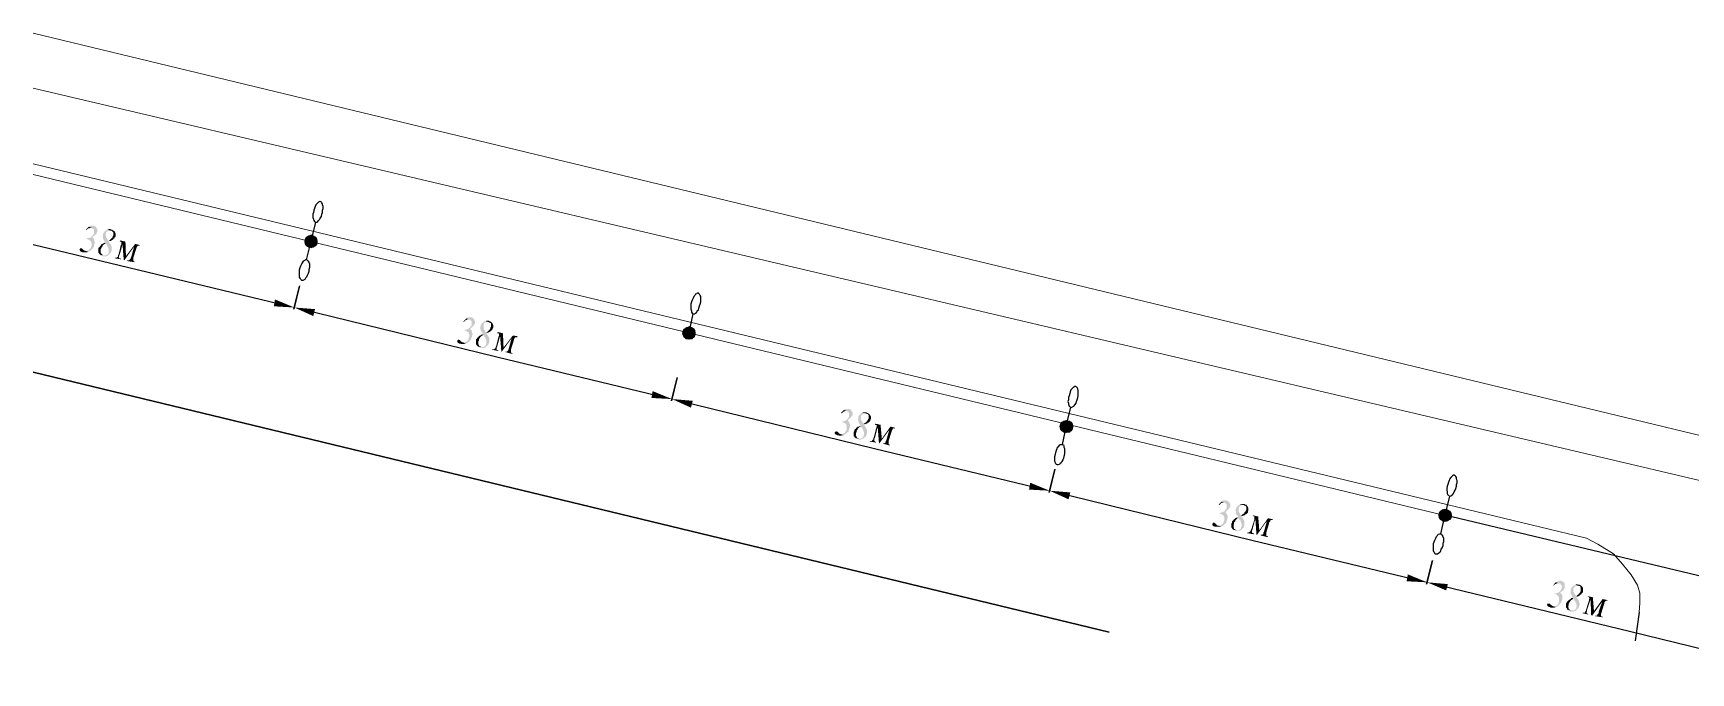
# Model space of a CAD drawing. Extents: x 243 to 885, y -99 to 1005.
# Drawn here: x 242.9 to 404.9, y 673.3 to 735.9 of the extents above; entities that cross this region are included whole.
import ezdxf

# ---------------------------------------------------------------- set-up
doc = ezdxf.new("R2010")
doc.units = 0
doc.header["$MEASUREMENT"] = 0
doc.layers.add('PDF _Геометрия', color=7, linetype='Continuous')
doc.layers.add('PDF _Сплошная заливка', color=7, linetype='Continuous')

msp = doc.modelspace()

# ---------------------------------------------------------------- hatches: boundary and pattern name
at = {"layer": 'PDF _Сплошная заливка', "linetype": 'ByBlock', "transparency": 33554559}
for points in [[(248.75, 717.04), (248.47, 717.04), (248.41, 716.99), (248.36, 716.99), (248.36, 716.93), (248.3, 716.93), (248.58, 716.82), (248.58, 716.76), (248.64, 716.76), (248.69, 716.71), (248.75, 716.71), (248.81, 716.65), (248.81, 716.59), (248.81, 716.54), (248.81, 716.43), (248.81, 716.37), (248.81, 716.31), (248.81, 716.26), (248.75, 716.15), (248.69, 716.09), (248.64, 716.03), (248.58, 715.98), (248.53, 715.92), (248.47, 715.87), (248.41, 715.87), (248.3, 715.81), (248.25, 715.81), (248.19, 715.81), (248.14, 715.81), (248.08, 715.75), (248.14, 715.75), (248.19, 715.7), (248.25, 715.7), (248.3, 715.64), (248.36, 715.64), (248.41, 715.59), (248.47, 715.53), (248.53, 715.47), (248.53, 715.42), (248.58, 715.36), (248.58, 715.25), (248.58, 715.19), (248.58, 715.14), (248.58, 715.03), (248.53, 714.97), (248.53, 714.86), (248.47, 714.8), (248.41, 714.75), (248.36, 714.69), (248.3, 714.63), (248.25, 714.58), (248.19, 714.58), (248.14, 714.58), (248.08, 714.52), (247.97, 714.58), (248.25, 714.47), (248.3, 714.52), (248.41, 714.52), (248.47, 714.58), (248.53, 714.63), (248.58, 714.69), (248.64, 714.75), (248.69, 714.8), (248.75, 714.86), (248.75, 714.91), (248.81, 714.97), (248.81, 715.08), (248.86, 715.14), (248.86, 715.19), (248.86, 715.25), (248.92, 715.36), (248.92, 715.42), (248.86, 715.47), (248.86, 715.59), (248.86, 715.64), (248.81, 715.7), (248.81, 715.75), (248.75, 715.81), (248.69, 715.87), (248.64, 715.87), (248.69, 715.92), (248.75, 715.98), (248.81, 716.03), (248.86, 716.09), (248.92, 716.09), (248.97, 716.15), (249.03, 716.2), (249.09, 716.26), (249.09, 716.37), (249.14, 716.43), (249.14, 716.54), (249.14, 716.59), (249.14, 716.65), (249.09, 716.76), (249.09, 716.82), (249.03, 716.87), (248.97, 716.93), (248.92, 716.99), (248.81, 716.99)], [(248.3, 716.93), (248.25, 716.87), (248.19, 716.82), (248.14, 716.76), (248.08, 716.71), (248.02, 716.59), (248.08, 716.59), (248.14, 716.65), (248.19, 716.71), (248.25, 716.76), (248.3, 716.76), (248.36, 716.76), (248.41, 716.82), (248.53, 716.82), (248.58, 716.82)], [(250.09, 716.65), (250.04, 716.59), (249.98, 716.59), (249.98, 716.54), (249.93, 716.54), (249.87, 716.48), (249.81, 716.37), (249.76, 716.31), (249.7, 716.26), (249.7, 716.2), (249.7, 716.15), (249.7, 716.09), (249.65, 716.03), (249.65, 715.92), (249.7, 715.87), (249.7, 715.81), (249.7, 715.75), (249.76, 715.7), (249.76, 715.64), (249.81, 715.53), (249.87, 715.47), (249.93, 715.42), (249.81, 715.36), (249.98, 715.31), (249.98, 715.25), (250.04, 715.19), (250.09, 715.08), (250.15, 715.03), (250.15, 714.97), (250.21, 714.91), (250.21, 714.86), (250.26, 714.8), (250.26, 714.75), (250.26, 714.69), (250.26, 714.58), (250.26, 714.52), (250.26, 714.47), (250.26, 714.41), (250.21, 714.35), (250.21, 714.3), (250.15, 714.24), (250.09, 714.19), (250.04, 714.19), (249.98, 714.13), (249.87, 714.13), (249.81, 714.13), (249.76, 714.13), (249.42, 714.19), (249.42, 714.13), (249.48, 714.13), (249.53, 714.07), (249.65, 714.07), (249.7, 714.02), (249.76, 714.02), (249.81, 714.02), (249.87, 714.02), (249.98, 714.02), (250.04, 714.02), (250.09, 714.07), (250.15, 714.07), (250.21, 714.13), (250.26, 714.19), (250.32, 714.24), (250.37, 714.3), (250.43, 714.35), (250.49, 714.41), (250.49, 714.47), (250.54, 714.52), (250.54, 714.58), (250.54, 714.69), (250.54, 714.75), (250.54, 714.8), (250.54, 714.91), (250.54, 714.97), (250.54, 715.03), (250.49, 715.08), (250.49, 715.14), (250.43, 715.19), (250.43, 715.25), (250.37, 715.31), (250.32, 715.36), (250.26, 715.47), (250.37, 715.53), (250.21, 715.53), (250.04, 715.87), (249.98, 715.92), (249.98, 715.98), (249.98, 716.09), (249.93, 716.09), (249.98, 716.2), (249.98, 716.26), (249.98, 716.31), (250.04, 716.43), (250.09, 716.48), (250.15, 716.48), (250.21, 716.54), (250.26, 716.54), (250.32, 716.54), (250.37, 716.59), (250.43, 716.54)], [(250.49, 716.65), (250.37, 716.71), (250.26, 716.71), (250.21, 716.65), (250.09, 716.65), (250.43, 716.54), (250.49, 716.54), (250.54, 716.54), (250.6, 716.48), (250.65, 716.43), (250.71, 716.37), (250.71, 716.31), (250.71, 716.2), (250.71, 716.15), (250.71, 716.09), (250.65, 716.03), (250.65, 715.92), (250.6, 715.87), (250.54, 715.81), (250.49, 715.75), (250.43, 715.7), (250.37, 715.64), (250.32, 715.59), (250.21, 715.53), (250.37, 715.53), (250.43, 715.53), (250.54, 715.59), (250.6, 715.64), (250.65, 715.64), (250.71, 715.7), (250.71, 715.75), (250.77, 715.75), (250.82, 715.81), (250.82, 715.87), (250.88, 715.92), (250.93, 715.98), (250.93, 716.09), (250.93, 716.15), (250.93, 716.2), (250.93, 716.26), (250.88, 716.37), (250.88, 716.43), (250.82, 716.48), (250.77, 716.54), (250.71, 716.54), (250.65, 716.59), (250.6, 716.65), (250.54, 716.65)], [(270.31, 714.97), (270.53, 715.19), (270.64, 715.53), (270.53, 715.81), (270.31, 715.98), (270.03, 716.09), (269.75, 715.98), (269.52, 715.81), (269.47, 715.53), (269.47, 715.5), (269.47, 715.47), (269.52, 715.19), (269.75, 714.97), (270.03, 714.91)], [(247.58, 714.8), (247.46, 714.8), (247.41, 714.69), (247.41, 714.63), (247.46, 714.58), (247.46, 714.52), (247.52, 714.52), (247.58, 714.47), (247.63, 714.47), (247.74, 714.41), (247.8, 714.41), (247.86, 714.41), (247.91, 714.41), (248.02, 714.41), (248.08, 714.41), (248.14, 714.41), (248.19, 714.47), (248.25, 714.47), (247.97, 714.58), (247.91, 714.58), (247.86, 714.58), (247.86, 714.63), (247.8, 714.63), (247.74, 714.69), (247.69, 714.75), (247.63, 714.8)], [(249.81, 715.36), (249.76, 715.31), (249.65, 715.25), (249.59, 715.25), (249.53, 715.19), (249.48, 715.14), (249.48, 715.08), (249.42, 715.03), (249.37, 714.97), (249.31, 714.91), (249.25, 714.86), (249.25, 714.8), (249.25, 714.75), (249.25, 714.63), (249.25, 714.58), (249.25, 714.52), (249.25, 714.41), (249.25, 714.35), (249.31, 714.35), (249.31, 714.3), (249.37, 714.24), (249.42, 714.19), (249.76, 714.13), (249.7, 714.13), (249.65, 714.19), (249.59, 714.24), (249.53, 714.3), (249.48, 714.35), (249.48, 714.41), (249.48, 714.52), (249.48, 714.58), (249.48, 714.63), (249.48, 714.75), (249.53, 714.8), (249.53, 714.86), (249.59, 714.91), (249.65, 715.03), (249.65, 715.08), (249.7, 715.14), (249.76, 715.19), (249.81, 715.19), (249.87, 715.25), (249.98, 715.31)], [(251.49, 715.31), (251.49, 715.19), (251.44, 715.14), (251.21, 714.19), (251.16, 714.13), (251.16, 714.02), (251.1, 713.96), (251.05, 713.96), (251.05, 713.91), (250.93, 713.91), (250.88, 713.91), (250.82, 713.85), (251.44, 713.74), (251.44, 713.79), (251.33, 713.85), (251.27, 713.85), (251.27, 713.96), (251.27, 714.02), (251.27, 714.07), (251.33, 714.19), (251.61, 715.19)], [(251.89, 715.47), (251.38, 715.59), (251.33, 715.47), (251.44, 715.47), (251.49, 715.42), (251.49, 715.36), (251.49, 715.31), (251.61, 715.19), (251.72, 713.68), (251.94, 714.07)], [(253.29, 715.14), (252.84, 715.25), (251.94, 714.07), (251.72, 713.68), (251.77, 713.63), (252.73, 714.97), (253.01, 714.91), (253.06, 715.03), (253.12, 715.08), (253.17, 715.08), (253.23, 715.08), (253.29, 715.08)], [(253.01, 714.91), (252.73, 714.97), (252.45, 713.96), (252.39, 713.85), (252.39, 713.79), (252.33, 713.74), (252.28, 713.68), (252.17, 713.63), (252.11, 713.68), (252.05, 713.57), (252.78, 713.46), (252.84, 713.51), (252.78, 713.51), (252.73, 713.51), (252.67, 713.57), (252.67, 713.68), (252.67, 713.79), (252.67, 713.91), (252.95, 714.8), (252.95, 714.86)], [(285.65, 708.08), (285.37, 708.08), (285.31, 708.03), (285.26, 708.03), (285.26, 707.97), (285.2, 707.97), (285.48, 707.86), (285.54, 707.8), (285.59, 707.8), (285.65, 707.75), (285.71, 707.69), (285.71, 707.63), (285.71, 707.58), (285.71, 707.52), (285.71, 707.41), (285.71, 707.35), (285.71, 707.3), (285.65, 707.19), (285.59, 707.13), (285.54, 707.07), (285.48, 707.02), (285.43, 706.96), (285.37, 706.96), (285.31, 706.91), (285.2, 706.85), (285.15, 706.85), (285.09, 706.85), (285.03, 706.85), (284.98, 706.79), (285.03, 706.79), (285.09, 706.79), (285.15, 706.74), (285.2, 706.74), (285.26, 706.68), (285.31, 706.63), (285.37, 706.63), (285.43, 706.57), (285.43, 706.51), (285.43, 706.46), (285.48, 706.4), (285.48, 706.35), (285.48, 706.23), (285.48, 706.18), (285.48, 706.12), (285.43, 706.01), (285.43, 705.96), (285.37, 705.84), (285.31, 705.79), (285.26, 705.73), (285.2, 705.68), (285.15, 705.68), (285.09, 705.62), (285.03, 705.62), (284.98, 705.62), (284.87, 705.62), (285.15, 705.51), (285.26, 705.56), (285.31, 705.56), (285.37, 705.62), (285.43, 705.68), (285.48, 705.73), (285.54, 705.79), (285.59, 705.84), (285.65, 705.9), (285.65, 705.96), (285.71, 706.07), (285.71, 706.12), (285.76, 706.18), (285.76, 706.23), (285.76, 706.35), (285.82, 706.4), (285.82, 706.46), (285.76, 706.57), (285.76, 706.63), (285.76, 706.68), (285.71, 706.74), (285.71, 706.79), (285.65, 706.85), (285.59, 706.91), (285.54, 706.96), (285.59, 706.96), (285.65, 707.02), (285.71, 707.07), (285.76, 707.13), (285.82, 707.19), (285.87, 707.24), (285.93, 707.3), (285.99, 707.35), (285.99, 707.41), (286.04, 707.47), (286.04, 707.52), (286.04, 707.58), (286.04, 707.63), (286.04, 707.69), (285.99, 707.8), (285.99, 707.86), (285.93, 707.91), (285.87, 707.97), (285.82, 708.03), (285.71, 708.08)], [(285.2, 707.97), (285.15, 707.91), (285.09, 707.86), (285.03, 707.8), (284.98, 707.75), (284.92, 707.63), (284.98, 707.63), (285.03, 707.69), (285.09, 707.75), (285.15, 707.8), (285.2, 707.8), (285.26, 707.86), (285.31, 707.86), (285.43, 707.86), (285.48, 707.86)], [(286.71, 706.4), (286.66, 706.35), (286.55, 706.29), (286.49, 706.29), (286.43, 706.23), (286.38, 706.18), (286.38, 706.12), (286.32, 706.12), (286.27, 706.07), (286.21, 705.96), (286.15, 705.9), (286.15, 705.84), (286.15, 705.79), (286.15, 705.68), (286.15, 705.62), (286.15, 705.56), (286.15, 705.51), (286.15, 705.4), (286.21, 705.4), (286.21, 705.34), (286.27, 705.28), (286.32, 705.23), (286.66, 705.17), (286.6, 705.23), (286.55, 705.23), (286.49, 705.28), (286.43, 705.34), (286.43, 705.4), (286.38, 705.4), (286.38, 705.51), (286.38, 705.56), (286.38, 705.62), (286.38, 705.73), (286.43, 705.79), (286.43, 705.84), (286.43, 705.9), (286.49, 706.01), (286.55, 706.07), (286.55, 706.12), (286.6, 706.18), (286.66, 706.23), (286.71, 706.29), (286.77, 706.29), (286.88, 706.35)], [(286.99, 707.69), (286.94, 707.69), (286.88, 707.63), (286.83, 707.58), (286.77, 707.52), (286.71, 707.47), (286.66, 707.35), (286.6, 707.3), (286.6, 707.24), (286.6, 707.13), (286.55, 707.07), (286.55, 706.96), (286.6, 706.91), (286.6, 706.85), (286.6, 706.79), (286.66, 706.74), (286.66, 706.68), (286.71, 706.63), (286.77, 706.51), (286.83, 706.46), (286.71, 706.4), (286.88, 706.35), (286.88, 706.29), (286.94, 706.23), (286.99, 706.12), (287.05, 706.07), (287.05, 706.01), (287.11, 705.96), (287.11, 705.9), (287.16, 705.84), (287.16, 705.79), (287.16, 705.73), (287.16, 705.62), (287.16, 705.56), (287.16, 705.51), (287.16, 705.45), (287.11, 705.4), (287.11, 705.34), (287.05, 705.28), (286.99, 705.23), (286.94, 705.23), (286.88, 705.17), (286.77, 705.17), (286.71, 705.17), (286.66, 705.17), (286.32, 705.23), (286.32, 705.17), (286.38, 705.17), (286.43, 705.12), (286.55, 705.12), (286.6, 705.06), (286.66, 705.06), (286.71, 705.06), (286.77, 705.06), (286.88, 705.06), (286.94, 705.12), (286.99, 705.12), (287.05, 705.12), (287.11, 705.17), (287.16, 705.23), (287.22, 705.28), (287.27, 705.34), (287.33, 705.4), (287.39, 705.45), (287.39, 705.51), (287.44, 705.62), (287.44, 705.68), (287.44, 705.73), (287.44, 705.79), (287.44, 705.9), (287.44, 705.96), (287.44, 706.01), (287.44, 706.07), (287.39, 706.12), (287.39, 706.18), (287.33, 706.23), (287.33, 706.29), (287.27, 706.35), (287.22, 706.4), (287.16, 706.51), (287.27, 706.57), (287.11, 706.57), (286.94, 706.91), (286.88, 706.96), (286.88, 707.02), (286.88, 707.13), (286.88, 707.19), (286.88, 707.24), (286.88, 707.3), (286.88, 707.41), (286.94, 707.47), (286.99, 707.52), (287.05, 707.58), (287.11, 707.58), (287.16, 707.58), (287.22, 707.63), (287.27, 707.63), (287.33, 707.63)], [(287.39, 707.75), (287.16, 707.75), (287.11, 707.69), (286.99, 707.69), (287.33, 707.63), (287.39, 707.58), (287.44, 707.58), (287.5, 707.52), (287.55, 707.52), (287.61, 707.47), (287.61, 707.41), (287.61, 707.35), (287.61, 707.3), (287.61, 707.19), (287.61, 707.13), (287.55, 707.07), (287.55, 707.02), (287.5, 706.91), (287.44, 706.85), (287.39, 706.79), (287.33, 706.74), (287.27, 706.68), (287.22, 706.63), (287.11, 706.57), (287.27, 706.57), (287.33, 706.57), (287.44, 706.63), (287.5, 706.68), (287.55, 706.68), (287.61, 706.74), (287.67, 706.79), (287.72, 706.85), (287.78, 706.91), (287.78, 706.96), (287.83, 707.07), (287.83, 707.13), (287.83, 707.19), (287.83, 707.24), (287.83, 707.3), (287.78, 707.41), (287.78, 707.47), (287.72, 707.52), (287.67, 707.58), (287.61, 707.63), (287.5, 707.69), (287.44, 707.69)], [(288.39, 706.35), (288.39, 706.29), (288.34, 706.18), (288.11, 705.23), (288.06, 705.17), (288.06, 705.12), (288, 705), (287.94, 705), (287.94, 704.95), (287.83, 704.95), (287.78, 704.95), (287.72, 704.89), (288.34, 704.78), (288.34, 704.84), (288.22, 704.89), (288.17, 704.89), (288.17, 704.95), (288.17, 705), (288.17, 705.06), (288.17, 705.12), (288.22, 705.23), (288.5, 706.23)], [(288.78, 706.51), (288.28, 706.63), (288.22, 706.51), (288.34, 706.51), (288.39, 706.46), (288.39, 706.4), (288.39, 706.35), (288.5, 706.23), (288.62, 704.72), (288.84, 705.12)], [(290.18, 706.23), (289.74, 706.29), (288.84, 705.12), (288.62, 704.72), (288.67, 704.72), (289.62, 706.01), (289.9, 706.01), (289.96, 706.07), (289.96, 706.12), (290.02, 706.12), (290.07, 706.12), (290.13, 706.12), (290.18, 706.12)], [(306.97, 705.96), (306.98, 705.96), (307.02, 705.97), (307.26, 706.01), (307.36, 706.14), (307.49, 706.23), (307.54, 706.51), (307.54, 706.54), (307.54, 706.57), (307.49, 706.85), (307.26, 707.02), (306.98, 707.13), (306.76, 707.04), (306.65, 707.02), (306.57, 706.92), (306.48, 706.85), (306.46, 706.74), (306.37, 706.51), (306.48, 706.23), (306.65, 706.01), (306.93, 705.96)], [(284.47, 705.9), (284.42, 705.9), (284.36, 705.84), (284.31, 705.79), (284.31, 705.73), (284.31, 705.68), (284.36, 705.62), (284.36, 705.56), (284.42, 705.56), (284.47, 705.51), (284.53, 705.51), (284.64, 705.51), (284.7, 705.45), (284.75, 705.45), (284.81, 705.45), (284.92, 705.45), (284.98, 705.45), (285.03, 705.51), (285.09, 705.51), (285.15, 705.51), (284.87, 705.62), (284.81, 705.62), (284.75, 705.68), (284.7, 705.68), (284.64, 705.73), (284.59, 705.84), (284.53, 705.84)], [(289.9, 706.01), (289.62, 706.01), (289.34, 705), (289.29, 704.89), (289.29, 704.84), (289.23, 704.78), (289.18, 704.72), (289.06, 704.72), (289.01, 704.72), (289.01, 704.67), (289.68, 704.5), (289.74, 704.56), (289.68, 704.56), (289.62, 704.61), (289.57, 704.61), (289.57, 704.67), (289.57, 704.72), (289.57, 704.78), (289.57, 704.84), (289.57, 704.95), (289.85, 705.84), (289.85, 705.9)], [(322.55, 699.12), (322.27, 699.12), (322.21, 699.07), (322.16, 699.07), (322.1, 699.01), (322.38, 698.9), (322.44, 698.84), (322.49, 698.84), (322.55, 698.79), (322.6, 698.73), (322.6, 698.68), (322.6, 698.62), (322.6, 698.56), (322.6, 698.45), (322.6, 698.4), (322.6, 698.34), (322.55, 698.28), (322.49, 698.17), (322.44, 698.12), (322.38, 698.06), (322.32, 698), (322.27, 698), (322.21, 697.95), (322.1, 697.95), (322.04, 697.89), (321.99, 697.89), (321.93, 697.89), (321.88, 697.84), (321.93, 697.84), (321.99, 697.84), (322.04, 697.78), (322.16, 697.78), (322.16, 697.72), (322.21, 697.72), (322.27, 697.67), (322.32, 697.61), (322.32, 697.56), (322.32, 697.5), (322.38, 697.44), (322.38, 697.39), (322.38, 697.28), (322.38, 697.22), (322.38, 697.16), (322.32, 697.05), (322.32, 697), (322.27, 696.94), (322.21, 696.83), (322.21, 696.77), (322.1, 696.77), (322.04, 696.72), (321.99, 696.66), (321.93, 696.66), (321.88, 696.66), (321.76, 696.66), (322.04, 696.55), (322.16, 696.6), (322.21, 696.66), (322.27, 696.66), (322.32, 696.72), (322.38, 696.77), (322.44, 696.83), (322.49, 696.88), (322.55, 696.94), (322.55, 697), (322.6, 697.11), (322.6, 697.16), (322.66, 697.22), (322.66, 697.28), (322.66, 697.39), (322.72, 697.44), (322.72, 697.5), (322.66, 697.61), (322.66, 697.67), (322.66, 697.72), (322.6, 697.78), (322.6, 697.84), (322.55, 697.89), (322.49, 697.95), (322.44, 698), (322.49, 698), (322.55, 698.06), (322.6, 698.12), (322.66, 698.17), (322.72, 698.23), (322.77, 698.28), (322.83, 698.34), (322.88, 698.4), (322.88, 698.45), (322.94, 698.51), (322.94, 698.56), (322.94, 698.62), (322.94, 698.68), (322.94, 698.79), (322.88, 698.84), (322.88, 698.9), (322.83, 698.96), (322.77, 699.01), (322.77, 699.07), (322.72, 699.07), (322.6, 699.12)], [(322.1, 699.01), (322.04, 698.96), (321.99, 698.9), (321.93, 698.84), (321.88, 698.79), (321.82, 698.73), (321.88, 698.68), (321.93, 698.73), (321.99, 698.79), (322.04, 698.84), (322.1, 698.84), (322.16, 698.9), (322.21, 698.9), (322.32, 698.9), (322.38, 698.9)], [(323.89, 698.73), (323.84, 698.73), (323.78, 698.68), (323.72, 698.62), (323.67, 698.56), (323.61, 698.51), (323.56, 698.45), (323.5, 698.34), (323.5, 698.28), (323.5, 698.17), (323.44, 698.12), (323.5, 698.06), (323.5, 697.95), (323.5, 697.89), (323.5, 697.84), (323.56, 697.78), (323.56, 697.72), (323.61, 697.67), (323.67, 697.56), (323.72, 697.5), (323.61, 697.44), (323.78, 697.39), (323.78, 697.33), (323.84, 697.28), (323.89, 697.22), (323.95, 697.11), (323.95, 697.05), (324, 697), (324, 696.94), (324.06, 696.88), (324.06, 696.83), (324.06, 696.77), (324.06, 696.72), (324.06, 696.6), (324.06, 696.55), (324, 696.44), (324, 696.38), (323.95, 696.32), (323.89, 696.27), (323.84, 696.27), (323.78, 696.21), (323.67, 696.21), (323.61, 696.21), (323.56, 696.21), (323.22, 696.27), (323.22, 696.21), (323.28, 696.21), (323.33, 696.16), (323.44, 696.16), (323.5, 696.16), (323.56, 696.1), (323.61, 696.1), (323.67, 696.1), (323.78, 696.1), (323.84, 696.16), (323.89, 696.16), (323.95, 696.21), (324, 696.21), (324.06, 696.27), (324.12, 696.32), (324.17, 696.38), (324.23, 696.44), (324.28, 696.49), (324.28, 696.55), (324.34, 696.66), (324.34, 696.72), (324.34, 696.77), (324.34, 696.83), (324.34, 696.94), (324.34, 697), (324.34, 697.05), (324.34, 697.11), (324.28, 697.16), (324.28, 697.22), (324.23, 697.28), (324.23, 697.33), (324.17, 697.39), (324.12, 697.5), (324.06, 697.56), (324.17, 697.61), (324, 697.67), (323.84, 697.95), (323.78, 698), (323.78, 698.12), (323.78, 698.17), (323.78, 698.23), (323.78, 698.28), (323.78, 698.4), (323.78, 698.45), (323.84, 698.51), (323.89, 698.56), (323.95, 698.62), (324, 698.62), (324.06, 698.68), (324.12, 698.68), (324.17, 698.68), (324.23, 698.68)], [(324.28, 698.79), (324, 698.79), (323.89, 698.73), (324.23, 698.68), (324.28, 698.68), (324.34, 698.62), (324.4, 698.62), (324.45, 698.56), (324.51, 698.51), (324.51, 698.45), (324.51, 698.4), (324.51, 698.34), (324.51, 698.23), (324.51, 698.17), (324.45, 698.12), (324.45, 698.06), (324.4, 698), (324.34, 697.89), (324.28, 697.84), (324.23, 697.78), (324.17, 697.78), (324.12, 697.72), (324, 697.67), (324.17, 697.61), (324.23, 697.67), (324.34, 697.67), (324.4, 697.72), (324.45, 697.78), (324.51, 697.78), (324.56, 697.84), (324.62, 697.89), (324.68, 697.95), (324.68, 698.06), (324.73, 698.12), (324.73, 698.17), (324.73, 698.23), (324.73, 698.28), (324.73, 698.4), (324.68, 698.45), (324.68, 698.51), (324.62, 698.56), (324.56, 698.62), (324.51, 698.68), (324.4, 698.73), (324.34, 698.73)], [(321.37, 696.94), (321.32, 696.94), (321.26, 696.88), (321.2, 696.83), (321.2, 696.77), (321.2, 696.72), (321.26, 696.66), (321.32, 696.6), (321.37, 696.6), (321.43, 696.55), (321.54, 696.55), (321.6, 696.55), (321.65, 696.49), (321.71, 696.49), (321.82, 696.49), (321.88, 696.55), (321.93, 696.55), (321.99, 696.55), (322.04, 696.55), (321.76, 696.66), (321.71, 696.66), (321.65, 696.72), (321.6, 696.72), (321.54, 696.83), (321.48, 696.88), (321.43, 696.88)], [(323.61, 697.44), (323.56, 697.39), (323.44, 697.39), (323.39, 697.33), (323.33, 697.28), (323.28, 697.22), (323.22, 697.16), (323.16, 697.11), (323.11, 697), (323.11, 696.94), (323.05, 696.88), (323.05, 696.83), (323.05, 696.77), (323.05, 696.66), (323.05, 696.6), (323.05, 696.55), (323.05, 696.44), (323.11, 696.44), (323.11, 696.38), (323.16, 696.32), (323.22, 696.27), (323.56, 696.21), (323.5, 696.27), (323.44, 696.27), (323.39, 696.32), (323.33, 696.38), (323.33, 696.44), (323.28, 696.49), (323.28, 696.55), (323.28, 696.6), (323.28, 696.66), (323.28, 696.77), (323.33, 696.83), (323.33, 696.88), (323.33, 696.94), (323.39, 697.05), (323.44, 697.11), (323.44, 697.16), (323.5, 697.22), (323.56, 697.28), (323.61, 697.33), (323.67, 697.39), (323.78, 697.39)], [(325.29, 697.39), (325.29, 697.33), (325.24, 697.22), (325.01, 696.32), (324.96, 696.21), (324.96, 696.16), (324.9, 696.1), (324.84, 696.04), (324.84, 695.99), (324.73, 695.99), (324.68, 695.99), (324.62, 695.93), (325.24, 695.82), (325.24, 695.88), (325.12, 695.93), (325.07, 695.99), (325.07, 696.04), (325.07, 696.1), (325.07, 696.16), (325.12, 696.27), (325.4, 697.33)], [(325.68, 697.56), (325.18, 697.67), (325.12, 697.61), (325.18, 697.56), (325.24, 697.56), (325.29, 697.56), (325.29, 697.5), (325.29, 697.44), (325.29, 697.39), (325.4, 697.33), (325.52, 695.76), (325.8, 696.21)], [(327.08, 697.28), (326.64, 697.39), (325.8, 696.21), (325.52, 695.76), (325.57, 695.76), (326.52, 697.05), (326.8, 697.05), (326.86, 697.11), (326.86, 697.16), (326.92, 697.22), (326.97, 697.22), (327.03, 697.22), (327.08, 697.16)], [(326.8, 697.05), (326.52, 697.05), (326.24, 696.04), (326.19, 695.99), (326.19, 695.88), (326.13, 695.82), (326.08, 695.76), (325.96, 695.76), (325.91, 695.76), (325.91, 695.71), (326.58, 695.54), (326.64, 695.6), (326.58, 695.6), (326.52, 695.65), (326.47, 695.65), (326.47, 695.71), (326.47, 695.76), (326.47, 695.82), (326.47, 695.88), (326.47, 695.99), (326.75, 696.88), (326.75, 696.94)], [(343.82, 696.83), (344.16, 696.88), (344.33, 697.11), (344.44, 697.39), (344.33, 697.67), (344.16, 697.89), (343.82, 697.95), (343.54, 697.89), (343.32, 697.67), (343.26, 697.39), (343.32, 697.11), (343.54, 696.88)], [(359.45, 690.17), (359.11, 690.17), (359.05, 690.11), (359, 690.05), (359.28, 689.94), (359.33, 689.94), (359.39, 689.89), (359.45, 689.83), (359.5, 689.77), (359.5, 689.72), (359.5, 689.66), (359.5, 689.61), (359.5, 689.55), (359.5, 689.44), (359.5, 689.38), (359.45, 689.33), (359.39, 689.27), (359.33, 689.16), (359.28, 689.1), (359.22, 689.1), (359.17, 689.05), (359.11, 688.99), (359, 688.99), (358.94, 688.99), (358.89, 688.93), (358.83, 688.93), (358.77, 688.88), (358.83, 688.88), (358.89, 688.88), (358.94, 688.82), (359.05, 688.82), (359.11, 688.77), (359.17, 688.71), (359.22, 688.65), (359.22, 688.6), (359.28, 688.49), (359.28, 688.43), (359.28, 688.37), (359.28, 688.26), (359.28, 688.21), (359.22, 688.15), (359.22, 688.09), (359.22, 688.04), (359.17, 687.98), (359.11, 687.93), (359.11, 687.87), (359, 687.81), (358.94, 687.76), (358.89, 687.7), (358.83, 687.7), (358.77, 687.7), (358.72, 687.7), (358.94, 687.65), (359.05, 687.65), (359.11, 687.7), (359.17, 687.7), (359.22, 687.76), (359.28, 687.81), (359.33, 687.87), (359.39, 687.93), (359.45, 687.98), (359.45, 688.09), (359.5, 688.15), (359.5, 688.21), (359.56, 688.32), (359.56, 688.37), (359.56, 688.43), (359.61, 688.49), (359.61, 688.6), (359.61, 688.65), (359.56, 688.71), (359.56, 688.77), (359.5, 688.82), (359.5, 688.88), (359.45, 688.93), (359.39, 688.99), (359.33, 689.05), (359.39, 689.05), (359.45, 689.1), (359.5, 689.16), (359.56, 689.21), (359.61, 689.27), (359.67, 689.33), (359.73, 689.38), (359.78, 689.44), (359.78, 689.49), (359.84, 689.55), (359.84, 689.61), (359.84, 689.66), (359.84, 689.77), (359.84, 689.83), (359.78, 689.89), (359.78, 689.94), (359.73, 690), (359.67, 690.05), (359.67, 690.11), (359.61, 690.11), (359.5, 690.17)], [(359, 690.05), (358.94, 690), (358.89, 689.94), (358.83, 689.89), (358.77, 689.83), (358.72, 689.77), (358.77, 689.72), (358.83, 689.77), (358.89, 689.83), (358.94, 689.89), (359, 689.94), (359.05, 689.94), (359.11, 689.94), (359.22, 689.94), (359.28, 689.94)], [(360.51, 688.49), (360.45, 688.49), (360.34, 688.43), (360.29, 688.37), (360.23, 688.32), (360.17, 688.32), (360.17, 688.26), (360.12, 688.21), (360.06, 688.15), (360.01, 688.09), (360.01, 687.98), (359.95, 687.93), (359.95, 687.87), (359.95, 687.81), (359.95, 687.7), (359.95, 687.65), (359.95, 687.59), (359.95, 687.53), (360.01, 687.48), (360.01, 687.42), (360.06, 687.37), (360.12, 687.31), (360.45, 687.25), (360.4, 687.31), (360.34, 687.31), (360.29, 687.37), (360.23, 687.42), (360.23, 687.48), (360.17, 687.53), (360.17, 687.59), (360.17, 687.65), (360.17, 687.76), (360.17, 687.81), (360.23, 687.87), (360.23, 687.93), (360.23, 688.04), (360.29, 688.09), (360.34, 688.15), (360.34, 688.21), (360.4, 688.26), (360.45, 688.32), (360.51, 688.37), (360.57, 688.43), (360.68, 688.49)], [(360.79, 689.77), (360.73, 689.77), (360.68, 689.72), (360.62, 689.66), (360.57, 689.61), (360.51, 689.55), (360.45, 689.49), (360.4, 689.44), (360.4, 689.33), (360.4, 689.27), (360.34, 689.16), (360.4, 689.1), (360.4, 688.99), (360.4, 688.93), (360.4, 688.88), (360.45, 688.82), (360.45, 688.77), (360.51, 688.71), (360.57, 688.65), (360.62, 688.54), (360.51, 688.49), (360.68, 688.49), (360.68, 688.37), (360.73, 688.32), (360.79, 688.26), (360.85, 688.21), (360.85, 688.09), (360.9, 688.04), (360.9, 687.98), (360.96, 687.93), (360.96, 687.87), (360.96, 687.81), (360.96, 687.76), (360.96, 687.65), (360.96, 687.59), (360.9, 687.53), (360.9, 687.42), (360.85, 687.37), (360.79, 687.31), (360.73, 687.31), (360.68, 687.31), (360.62, 687.25), (360.51, 687.25), (360.45, 687.25), (360.12, 687.31), (360.17, 687.25), (360.29, 687.25), (360.34, 687.2), (360.4, 687.2), (360.45, 687.2), (360.51, 687.14), (360.57, 687.2), (360.68, 687.2), (360.73, 687.2), (360.79, 687.2), (360.85, 687.25), (360.9, 687.25), (360.96, 687.31), (361.01, 687.37), (361.07, 687.42), (361.13, 687.48), (361.18, 687.53), (361.18, 687.65), (361.24, 687.7), (361.24, 687.76), (361.24, 687.81), (361.24, 687.93), (361.24, 687.98), (361.24, 688.04), (361.24, 688.15), (361.18, 688.21), (361.18, 688.26), (361.13, 688.32), (361.13, 688.37), (361.07, 688.43), (361.01, 688.54), (360.96, 688.6), (361.01, 688.6), (361.07, 688.65), (360.9, 688.71), (360.73, 688.99), (360.68, 689.1), (360.68, 689.16), (360.68, 689.21), (360.68, 689.27), (360.68, 689.33), (360.68, 689.44), (360.68, 689.49), (360.73, 689.55), (360.79, 689.61), (360.85, 689.66), (360.9, 689.66), (360.96, 689.72), (361.01, 689.72), (361.07, 689.72), (361.18, 689.72)], [(361.18, 689.83), (360.9, 689.83), (360.79, 689.77), (361.18, 689.72), (361.24, 689.66), (361.29, 689.66), (361.35, 689.61), (361.41, 689.55), (361.41, 689.49), (361.41, 689.44), (361.41, 689.38), (361.41, 689.33), (361.41, 689.21), (361.35, 689.16), (361.35, 689.1), (361.29, 689.05), (361.24, 688.99), (361.24, 688.93), (361.18, 688.88), (361.13, 688.88), (361.07, 688.82), (361.01, 688.77), (360.9, 688.71), (361.07, 688.65), (361.18, 688.71), (361.24, 688.71), (361.29, 688.77), (361.35, 688.82), (361.41, 688.82), (361.46, 688.88), (361.52, 688.93), (361.57, 688.99), (361.57, 689.1), (361.63, 689.16), (361.63, 689.21), (361.63, 689.27), (361.63, 689.38), (361.63, 689.44), (361.57, 689.49), (361.57, 689.55), (361.52, 689.61), (361.46, 689.66), (361.46, 689.72), (361.41, 689.77), (361.29, 689.77), (361.24, 689.83)], [(362.58, 688.6), (362.08, 688.71), (362.02, 688.65), (362.08, 688.65), (362.13, 688.6), (362.19, 688.6), (362.19, 688.54), (362.19, 688.49), (362.19, 688.43), (362.3, 688.37), (362.41, 686.81), (362.69, 687.25)], [(381.11, 688.21), (381.34, 688.43), (381.45, 688.71), (381.34, 688.99), (381.11, 689.21), (380.83, 689.27), (380.55, 689.21), (380.33, 688.99), (380.28, 688.71), (380.33, 688.43), (380.55, 688.21), (380.83, 688.09)], [(358.27, 687.98), (358.16, 687.98), (358.16, 687.93), (358.1, 687.87), (358.1, 687.76), (358.16, 687.7), (358.21, 687.65), (358.27, 687.65), (358.33, 687.59), (358.44, 687.59), (358.49, 687.59), (358.55, 687.59), (358.61, 687.59), (358.72, 687.59), (358.77, 687.59), (358.83, 687.59), (358.89, 687.59), (358.94, 687.65), (358.72, 687.7), (358.61, 687.7), (358.55, 687.76), (358.49, 687.81), (358.44, 687.87), (358.38, 687.93), (358.33, 687.93), (358.33, 687.98)], [(362.19, 688.43), (362.19, 688.26), (361.91, 687.37), (361.85, 687.25), (361.85, 687.2), (361.8, 687.14), (361.74, 687.09), (361.63, 687.03), (361.57, 687.09), (361.52, 686.97), (362.13, 686.86), (362.13, 686.97), (362.02, 686.97), (362.02, 687.03), (361.97, 687.03), (361.97, 687.09), (361.97, 687.14), (361.97, 687.2), (362.02, 687.31), (362.3, 688.37)], [(364.04, 688.32), (363.53, 688.43), (362.69, 687.25), (362.41, 686.81), (362.47, 686.81), (363.42, 688.15), (363.7, 688.09), (363.76, 688.15), (363.76, 688.21), (363.81, 688.26), (363.87, 688.26), (363.93, 688.26), (363.98, 688.26)], [(363.7, 688.09), (363.42, 688.15), (363.14, 687.09), (363.09, 687.03), (363.09, 686.92), (363.03, 686.86), (362.97, 686.81), (362.86, 686.81), (362.81, 686.81), (362.81, 686.75), (363.48, 686.58), (363.53, 686.64), (363.48, 686.69), (363.42, 686.69), (363.37, 686.69), (363.37, 686.75), (363.37, 686.81), (363.37, 686.86), (363.37, 686.92), (363.37, 687.03), (363.65, 687.93), (363.65, 687.98)], [(392.2, 682.33), (391.98, 682.33), (391.92, 682.27), (391.87, 682.27), (391.75, 682.21), (391.7, 682.16), (391.98, 682.05), (392.03, 682.05), (392.09, 682.05), (392.15, 681.99), (392.15, 681.93), (392.2, 681.88), (392.26, 681.82), (392.26, 681.71), (392.26, 681.65), (392.2, 681.54), (392.2, 681.49), (392.15, 681.43), (392.15, 681.37), (392.09, 681.32), (392.03, 681.26), (391.98, 681.21), (391.92, 681.15), (391.81, 681.15), (391.75, 681.09), (391.64, 681.09), (391.59, 681.09), (391.53, 681.09), (391.53, 681.04), (391.59, 681.04), (391.64, 680.98), (391.7, 680.98), (391.75, 680.93), (391.81, 680.93), (391.81, 680.87), (391.87, 680.81), (391.92, 680.76), (391.98, 680.7), (391.98, 680.65), (391.98, 680.53), (391.98, 680.48), (391.98, 680.42), (391.98, 680.31), (391.98, 680.25), (391.92, 680.14), (391.92, 680.09), (391.87, 680.03), (391.81, 679.97), (391.75, 679.92), (391.7, 679.86), (391.59, 679.86), (391.53, 679.81), (391.47, 679.81), (391.42, 679.81), (391.7, 679.75), (391.75, 679.75), (391.81, 679.81), (391.87, 679.86), (391.92, 679.86), (391.92, 679.92), (391.98, 679.97), (392.03, 680.03), (392.09, 680.09), (392.15, 680.14), (392.2, 680.2), (392.2, 680.25), (392.26, 680.37), (392.26, 680.42), (392.31, 680.48), (392.31, 680.53), (392.31, 680.65), (392.31, 680.7), (392.31, 680.76), (392.31, 680.87), (392.26, 680.93), (392.26, 680.98), (392.2, 681.04), (392.15, 681.09), (392.15, 681.15), (392.09, 681.15), (392.09, 681.21), (392.15, 681.26), (392.26, 681.26), (392.31, 681.32), (392.37, 681.37), (392.43, 681.43), (392.43, 681.49), (392.48, 681.54), (392.54, 681.6), (392.54, 681.65), (392.54, 681.71), (392.54, 681.82), (392.54, 681.88), (392.54, 681.93), (392.54, 682.05), (392.48, 682.1), (392.48, 682.16), (392.43, 682.16), (392.37, 682.21), (392.31, 682.27), (392.26, 682.27)], [(391.7, 682.16), (391.64, 682.16), (391.59, 682.1), (391.53, 682.05), (391.47, 681.93), (391.42, 681.88), (391.47, 681.82), (391.47, 681.88), (391.53, 681.93), (391.59, 681.99), (391.64, 681.99), (391.75, 682.05), (391.81, 682.05), (391.87, 682.1), (391.92, 682.1), (391.98, 682.05)], [(393.88, 681.93), (393.82, 681.93), (393.71, 681.99), (393.66, 681.93), (393.6, 681.93), (393.55, 681.93), (393.88, 681.82), (393.99, 681.82), (394.05, 681.77), (394.05, 681.71), (394.1, 681.65), (394.1, 681.6), (394.1, 681.49), (394.1, 681.43), (394.1, 681.32), (394.05, 681.21), (393.99, 681.15), (393.99, 681.09), (393.94, 681.09), (393.88, 681.04), (393.88, 680.98), (393.77, 680.93), (393.71, 680.87), (393.66, 680.81), (393.77, 680.76), (393.88, 680.81), (393.94, 680.87), (393.99, 680.87), (394.05, 680.93), (394.1, 680.98), (394.16, 680.98), (394.16, 681.04), (394.22, 681.09), (394.27, 681.15), (394.33, 681.21), (394.33, 681.26), (394.33, 681.32), (394.33, 681.43), (394.33, 681.49), (394.33, 681.54), (394.33, 681.6), (394.27, 681.71), (394.22, 681.77), (394.22, 681.82), (394.16, 681.82), (394.1, 681.88), (394.05, 681.88), (393.99, 681.93)], [(393.21, 680.65), (393.15, 680.59), (393.1, 680.53), (393.04, 680.48), (392.99, 680.48), (392.93, 680.42), (392.87, 680.37), (392.82, 680.31), (392.76, 680.25), (392.71, 680.2), (392.71, 680.14), (392.65, 680.09), (392.65, 679.97), (392.65, 679.92), (392.65, 679.86), (392.65, 679.81), (392.65, 679.7), (392.71, 679.64), (392.76, 679.58), (392.76, 679.53), (392.82, 679.47), (393.15, 679.42), (393.1, 679.42), (393.04, 679.47), (392.99, 679.53), (392.93, 679.53), (392.93, 679.64), (392.87, 679.7), (392.87, 679.81), (392.87, 679.86), (392.93, 679.92), (392.93, 680.03), (392.93, 680.09), (392.99, 680.14), (392.99, 680.2), (393.04, 680.25), (393.1, 680.37), (393.15, 680.37), (393.15, 680.42), (393.27, 680.48), (393.32, 680.53), (393.38, 680.59)], [(393.55, 681.93), (393.49, 681.88), (393.43, 681.88), (393.38, 681.82), (393.32, 681.77), (393.27, 681.71), (393.21, 681.65), (393.15, 681.6), (393.15, 681.54), (393.1, 681.49), (393.1, 681.43), (393.1, 681.37), (393.1, 681.32), (393.1, 681.21), (393.1, 681.15), (393.1, 681.09), (393.15, 681.04), (393.15, 680.98), (393.21, 680.93), (393.21, 680.81), (393.27, 680.76), (393.32, 680.65), (393.21, 680.65), (393.38, 680.59), (393.43, 680.53), (393.43, 680.42), (393.49, 680.37), (393.55, 680.31), (393.6, 680.25), (393.6, 680.2), (393.66, 680.14), (393.66, 680.09), (393.66, 680.03), (393.66, 679.97), (393.71, 679.92), (393.71, 679.86), (393.71, 679.81), (393.66, 679.7), (393.66, 679.64), (393.6, 679.58), (393.55, 679.53), (393.49, 679.47), (393.43, 679.42), (393.38, 679.42), (393.32, 679.42), (393.27, 679.42), (393.15, 679.42), (392.82, 679.47), (392.87, 679.42), (392.93, 679.36), (392.99, 679.36), (393.04, 679.3), (393.1, 679.3), (393.15, 679.3), (393.27, 679.3), (393.32, 679.3), (393.38, 679.3), (393.43, 679.3), (393.49, 679.36), (393.55, 679.36), (393.66, 679.42), (393.71, 679.47), (393.77, 679.53), (393.82, 679.58), (393.82, 679.64), (393.88, 679.7), (393.94, 679.75), (393.94, 679.81), (393.94, 679.86), (393.99, 679.97), (393.99, 680.03), (393.99, 680.09), (393.94, 680.2), (393.94, 680.25), (393.94, 680.31), (393.88, 680.37), (393.88, 680.42), (393.82, 680.53), (393.77, 680.59), (393.71, 680.65), (393.71, 680.76), (393.77, 680.76), (393.66, 680.81), (393.43, 681.15), (393.43, 681.21), (393.38, 681.26), (393.38, 681.32), (393.38, 681.37), (393.38, 681.49), (393.38, 681.54), (393.43, 681.6), (393.43, 681.65), (393.49, 681.71), (393.55, 681.77), (393.6, 681.82), (393.66, 681.82), (393.71, 681.82), (393.82, 681.82), (393.88, 681.82)], [(394.94, 680.59), (394.89, 680.48), (394.89, 680.37), (394.61, 679.47), (394.61, 679.42), (394.55, 679.3), (394.5, 679.25), (394.5, 679.19), (394.44, 679.19), (394.38, 679.19), (394.27, 679.19), (394.27, 679.14), (394.83, 679.02), (394.83, 679.08), (394.78, 679.08), (394.72, 679.14), (394.66, 679.14), (394.66, 679.25), (394.72, 679.36), (394.72, 679.47), (395.06, 680.48)], [(395.28, 680.7), (394.78, 680.81), (394.78, 680.76), (394.83, 680.76), (394.89, 680.7), (394.94, 680.65), (394.94, 680.59), (395.06, 680.48), (395.11, 678.97), (395.39, 679.36)], [(396.74, 680.42), (396.23, 680.53), (395.39, 679.36), (395.11, 678.97), (395.22, 678.91), (396.18, 680.25), (396.4, 680.2), (396.46, 680.25), (396.46, 680.31), (396.51, 680.31), (396.57, 680.37), (396.62, 680.37), (396.68, 680.37)], [(390.97, 680.09), (390.86, 680.09), (390.8, 679.97), (390.8, 679.92), (390.86, 679.86), (390.86, 679.81), (390.91, 679.81), (390.97, 679.75), (391.08, 679.75), (391.14, 679.7), (391.19, 679.7), (391.31, 679.7), (391.36, 679.7), (391.42, 679.7), (391.47, 679.7), (391.53, 679.7), (391.64, 679.75), (391.7, 679.75), (391.42, 679.81), (391.36, 679.86), (391.31, 679.86), (391.25, 679.92), (391.19, 679.97), (391.08, 680.03), (391.08, 680.09), (391.03, 680.09)], [(396.4, 680.2), (396.18, 680.25), (395.84, 679.25), (395.84, 679.14), (395.78, 679.08), (395.73, 679.02), (395.73, 678.97), (395.67, 678.91), (395.62, 678.91), (395.5, 678.91), (395.5, 678.86), (396.23, 678.74), (396.23, 678.8), (396.12, 678.8), (396.12, 678.86), (396.06, 678.86), (396.06, 678.91), (396.06, 678.97), (396.06, 679.08), (396.12, 679.19), (396.4, 680.09)]]:
    msp.add_hatch(color=256, dxfattribs=at).paths.add_polyline_path(points)

# ---------------------------------------------------------------- linework, layer by layer
at = {"layer": 'PDF _Геометрия', "linetype": 'ByBlock', "lineweight": 18}
for points in [[(242.87, 735.85), (450.43, 685.74), (453.4, 683.17), (453.68, 682.61), (453.85, 682.1), (453.74, 680.81), (242.87, 730.48)], [(242.87, 722.02), (380.83, 688.71)]]:
    msp.add_lwpolyline(points, dxfattribs=at)
at = {"layer": 'PDF _Геометрия', "color": 5, "linetype": 'ByBlock', "lineweight": 18}
msp.add_lwpolyline([(242.87, 723.09), (394.66, 686.47), (395.78, 685.91), (397.3, 684.96), (398.19, 683.95), (399.03, 682.89), (399.65, 681.88), (399.87, 681.09), (399.87, 680.14), (399.82, 679.25)], dxfattribs=at)
at = {"layer": 'PDF _Геометрия', "linetype": 'ByBlock', "lineweight": 25}
for points in [[(270.92, 719.39), (270.87, 719.39), (270.76, 719.34), (270.7, 719.28), (270.59, 719.17), (270.48, 719.06), (270.42, 718.89), (270.36, 718.72), (270.31, 718.55), (270.25, 718.33), (270.2, 718.16), (270.2, 717.99), (270.2, 717.83), (270.25, 717.66), (270.31, 717.55), (270.36, 717.43), (270.42, 717.38), (270.48, 717.38), (270.59, 717.38), (270.7, 717.43), (270.76, 717.55), (270.87, 717.66), (270.92, 717.77), (271.04, 717.94), (271.09, 718.16), (271.15, 718.33), (271.15, 718.55), (271.2, 718.72), (271.2, 718.89), (271.15, 719.06), (271.15, 719.17), (271.09, 719.28), (271.04, 719.34)], [(270.59, 715.47), (270.53, 715.81), (270.31, 715.98), (270.03, 716.09), (269.75, 715.98), (269.52, 715.81), (269.47, 715.47), (269.52, 715.19), (269.75, 715.03), (270.03, 714.91), (270.31, 715.03), (270.53, 715.19)], [(270.59, 715.47), (270.53, 715.81), (270.31, 715.98), (270.03, 716.09), (269.75, 715.98), (269.52, 715.81), (269.47, 715.47), (269.52, 715.19), (269.75, 715.03), (270.03, 714.91), (270.31, 715.03), (270.53, 715.19)], [(270.64, 715.53), (270.53, 715.81), (270.31, 715.98), (270.03, 716.09), (269.75, 715.98), (269.52, 715.81), (269.47, 715.53), (269.52, 715.19), (269.75, 715.03), (270.03, 714.91), (270.31, 715.03), (270.53, 715.19)], [(270.64, 715.53), (270.53, 715.81), (270.31, 715.98), (270.03, 716.09), (269.75, 715.98), (269.52, 715.81), (269.47, 715.53), (269.52, 715.19), (269.75, 715.03), (270.03, 714.91), (270.31, 715.03), (270.53, 715.19), (270.64, 715.53), (270.53, 715.81), (270.31, 715.98), (270.03, 716.09), (269.75, 715.98), (269.52, 715.81), (269.47, 715.53), (269.52, 715.19), (269.75, 715.03), (270.03, 714.91), (270.31, 715.03), (270.53, 715.19)], [(270.64, 715.53), (270.53, 715.81), (270.31, 715.98), (270.03, 716.09), (269.75, 715.98), (269.52, 715.81), (269.47, 715.53), (269.52, 715.19), (269.75, 715.03), (270.03, 714.91), (270.31, 715.03), (270.53, 715.19)], [(269.13, 711.67), (269.08, 711.72), (269.02, 711.78), (268.96, 711.89), (268.91, 712), (268.91, 712.17), (268.91, 712.34), (268.91, 712.56), (268.91, 712.73), (268.96, 712.95), (269.02, 713.12), (269.13, 713.29), (269.19, 713.4), (269.3, 713.57), (269.36, 713.63), (269.47, 713.68), (269.52, 713.74), (269.64, 713.68), (269.69, 713.63), (269.75, 713.57), (269.8, 713.46), (269.86, 713.29), (269.86, 713.12), (269.86, 712.95), (269.8, 712.73), (269.8, 712.56), (269.75, 712.34), (269.64, 712.17), (269.58, 712), (269.47, 711.89), (269.41, 711.78), (269.3, 711.72), (269.24, 711.67)], [(307.88, 710.43), (307.77, 710.43), (307.71, 710.38), (307.6, 710.32), (307.54, 710.21), (307.43, 710.1), (307.37, 709.93), (307.26, 709.76), (307.21, 709.59), (307.15, 709.37), (307.15, 709.2), (307.15, 709.03), (307.15, 708.87), (307.21, 708.7), (307.21, 708.59), (307.26, 708.47), (307.37, 708.42), (307.43, 708.42), (307.54, 708.42), (307.6, 708.47), (307.71, 708.59), (307.77, 708.7), (307.88, 708.81), (307.93, 708.98), (307.99, 709.2), (308.05, 709.37), (308.1, 709.59), (308.1, 709.76), (308.1, 709.93), (308.1, 710.1), (308.05, 710.21), (307.99, 710.32), (307.93, 710.38)], [(307.54, 706.51), (307.43, 706.79), (307.26, 707.02), (306.93, 707.07), (306.65, 707.02), (306.48, 706.79), (306.37, 706.51), (306.48, 706.23), (306.65, 706.01), (306.93, 705.96), (307.26, 706.01), (307.43, 706.23)], [(307.54, 706.51), (307.43, 706.79), (307.26, 707.02), (306.93, 707.07), (306.65, 707.02), (306.48, 706.79), (306.37, 706.51), (306.48, 706.23), (306.65, 706.01), (306.93, 705.96), (307.26, 706.01), (307.43, 706.23)], [(307.54, 706.51), (307.49, 706.85), (307.26, 707.02), (306.98, 707.13), (306.7, 707.02), (306.48, 706.85), (306.42, 706.51), (306.48, 706.23), (306.7, 706.07), (306.98, 705.96), (307.26, 706.07), (307.49, 706.23)], [(307.54, 706.51), (307.49, 706.85), (307.26, 707.02), (306.98, 707.13), (306.7, 707.02), (306.48, 706.85), (306.42, 706.51), (306.48, 706.23), (306.7, 706.07), (306.98, 705.96), (307.26, 706.07), (307.49, 706.23)], [(307.54, 706.57), (307.49, 706.85), (307.26, 707.02), (306.98, 707.13), (306.7, 707.02), (306.48, 706.85), (306.42, 706.57), (306.48, 706.23), (306.7, 706.07), (306.98, 705.96), (307.26, 706.07), (307.49, 706.23)], [(307.54, 706.57), (307.49, 706.85), (307.26, 707.02), (306.98, 707.13), (306.7, 707.02), (306.48, 706.85), (306.42, 706.57), (306.48, 706.23), (306.7, 706.07), (306.98, 705.96), (307.26, 706.07), (307.49, 706.23)], [(242.87, 702.71), (348.02, 677.29)], [(344.72, 701.31), (344.66, 701.31), (344.55, 701.25), (344.5, 701.2), (344.38, 701.08), (344.27, 700.97), (344.22, 700.8), (344.16, 700.64), (344.1, 700.41), (344.05, 700.24), (344.05, 700.02), (343.99, 699.85), (344.05, 699.68), (344.05, 699.57), (344.1, 699.4), (344.16, 699.35), (344.22, 699.29), (344.33, 699.24), (344.38, 699.29), (344.5, 699.35), (344.55, 699.4), (344.66, 699.52), (344.78, 699.68), (344.83, 699.85), (344.89, 700.02), (344.94, 700.24), (345, 700.41), (345, 700.64), (345, 700.8), (345, 700.92), (344.94, 701.08), (344.89, 701.2), (344.83, 701.25)], [(344.44, 697.39), (344.33, 697.67), (344.16, 697.89), (343.82, 697.95), (343.54, 697.89), (343.38, 697.67), (343.26, 697.39), (343.38, 697.11), (343.54, 696.88), (343.82, 696.83), (344.16, 696.88), (344.33, 697.11)], [(344.44, 697.39), (344.33, 697.67), (344.16, 697.89), (343.82, 697.95), (343.54, 697.89), (343.38, 697.67), (343.26, 697.39), (343.38, 697.11), (343.54, 696.88), (343.82, 696.83), (344.16, 696.88), (344.33, 697.11)], [(342.98, 693.64), (342.87, 693.69), (342.82, 693.75), (342.76, 693.86), (342.7, 693.97), (342.7, 694.14), (342.7, 694.31), (342.7, 694.48), (342.76, 694.7), (342.82, 694.87), (342.87, 695.09), (342.93, 695.26), (342.98, 695.37), (343.1, 695.48), (343.21, 695.6), (343.26, 695.65), (343.38, 695.65), (343.43, 695.65), (343.54, 695.6), (343.6, 695.48), (343.6, 695.37), (343.66, 695.26), (343.66, 695.09), (343.66, 694.87), (343.66, 694.7), (343.6, 694.48), (343.54, 694.31), (343.49, 694.14), (343.38, 693.97), (343.32, 693.86), (343.21, 693.75), (343.15, 693.69), (343.04, 693.64)], [(381.73, 692.63), (381.67, 692.63), (381.56, 692.57), (381.51, 692.52), (381.39, 692.41), (381.28, 692.24), (381.23, 692.13), (381.17, 691.96), (381.11, 691.73), (381.06, 691.57), (381, 691.34), (381, 691.17), (381.06, 691.01), (381.06, 690.84), (381.11, 690.73), (381.17, 690.67), (381.23, 690.61), (381.28, 690.56), (381.39, 690.61), (381.51, 690.67), (381.56, 690.73), (381.67, 690.84), (381.73, 691.01), (381.84, 691.17), (381.9, 691.34), (381.95, 691.57), (381.95, 691.73), (382.01, 691.9), (382.01, 692.13), (381.95, 692.24), (381.95, 692.41), (381.9, 692.52), (381.84, 692.57)], [(381.45, 688.71), (381.34, 688.99), (381.11, 689.21), (380.83, 689.27), (380.55, 689.21), (380.33, 688.99), (380.28, 688.71), (380.33, 688.43), (380.55, 688.21), (380.83, 688.15), (381.11, 688.21), (381.34, 688.43), (381.45, 688.71), (381.34, 688.99), (381.11, 689.21), (380.83, 689.27), (380.55, 689.21), (380.33, 688.99), (380.28, 688.71), (380.33, 688.43), (380.55, 688.21), (380.83, 688.15), (381.11, 688.21), (381.34, 688.43)], [(381.45, 688.71), (381.34, 688.99), (381.11, 689.21), (380.83, 689.27), (380.55, 689.21), (380.33, 688.99), (380.28, 688.71), (380.33, 688.43), (380.55, 688.21), (380.83, 688.15), (381.11, 688.21), (381.34, 688.43), (381.45, 688.71), (381.34, 688.99), (381.11, 689.21), (380.83, 689.27), (380.55, 689.21), (380.39, 688.99), (380.28, 688.71), (380.39, 688.43), (380.55, 688.21), (380.83, 688.15), (381.11, 688.21), (381.34, 688.43)], [(381.45, 688.71), (381.34, 688.99), (381.11, 689.21), (380.83, 689.27), (380.55, 689.21), (380.39, 688.99), (380.28, 688.71), (380.39, 688.43), (380.55, 688.21), (380.83, 688.15), (381.11, 688.21), (381.34, 688.43), (381.45, 688.71), (381.34, 688.99), (381.11, 689.21), (380.83, 689.27), (380.55, 689.21), (380.39, 688.99), (380.28, 688.71), (380.39, 688.43), (380.55, 688.21), (380.83, 688.15), (381.11, 688.21), (381.34, 688.43)], [(381.45, 688.71), (381.34, 688.99), (381.11, 689.21), (380.83, 689.27), (380.55, 689.21), (380.39, 688.99), (380.28, 688.71), (380.39, 688.43), (380.55, 688.21), (380.83, 688.15), (381.11, 688.21), (381.34, 688.43)], [(379.94, 684.9), (379.88, 684.9), (379.83, 685.01), (379.77, 685.07), (379.72, 685.24), (379.72, 685.41), (379.72, 685.57), (379.72, 685.74), (379.72, 685.97), (379.77, 686.13), (379.83, 686.3), (379.94, 686.47), (380, 686.64), (380.11, 686.75), (380.16, 686.86), (380.28, 686.92), (380.39, 686.92), (380.44, 686.92), (380.5, 686.86), (380.55, 686.75), (380.61, 686.64), (380.67, 686.47), (380.67, 686.3), (380.67, 686.13), (380.61, 685.97), (380.61, 685.74), (380.55, 685.57), (380.44, 685.41), (380.39, 685.24), (380.33, 685.07), (380.22, 685.01), (380.11, 684.9), (380.05, 684.9)], [(379.04, 681.99), (379.6, 684.29)]]:
    msp.add_lwpolyline(points, close=True, dxfattribs=at)
for points in [[(269.58, 713.68), (270.03, 715.53), (270.48, 717.38)], [(242.87, 715.19), (251.27, 713.18), (267.9, 709.15)], [(268.91, 711.16), (268.35, 708.87), (268.91, 711.11)], [(268.91, 708.92), (288.17, 704.22), (304.8, 700.19)], [(306.98, 706.57), (307.37, 708.42)], [(305.81, 702.2), (305.25, 699.91), (305.81, 702.15)], [(305.81, 699.96), (325.07, 695.26), (341.7, 691.23)], [(343.82, 697.44), (344.27, 699.29)], [(343.82, 697.5), (343.43, 695.65)], [(342.7, 693.24), (342.14, 690.95), (342.7, 693.19)], [(342.7, 691.01), (361.97, 686.3), (378.6, 682.27)], [(381.28, 690.56), (380.83, 688.77), (417.79, 679.92), (418.24, 681.71)], [(380.83, 688.77), (380.39, 686.92)], [(379.6, 682.05), (398.86, 677.4), (415.49, 673.31)], [(399.82, 679.25), (399.42, 676.45)]]:
    msp.add_lwpolyline(points, dxfattribs=at)
for centre, radius in [((270.02, 715.47), 0.571), ((270.02, 715.47), 0.571), ((270.03, 715.51), 0.561), ((270.03, 715.45), 0.56), ((306.95, 706.51), 0.588), ((306.98, 706.55), 0.561), ((306.98, 706.55), 0.56), ((343.81, 697.39), 0.571), ((343.81, 697.39), 0.571), ((343.85, 697.39), 0.588), ((343.85, 697.39), 0.588), ((343.85, 697.39), 0.588), ((343.82, 697.37), 0.56), ((380.82, 688.71), 0.571), ((380.82, 688.71), 0.571), ((380.86, 688.71), 0.59), ((380.83, 688.69), 0.56)]:
    msp.add_circle(centre, radius, dxfattribs=at)
at = {"layer": 'PDF _Сплошная заливка', "linetype": 'ByBlock', "lineweight": 25, "transparency": 33554559}
for points in [[(266.39, 709.15), (266.5, 709.82), (268.4, 709.03)], [(270.25, 708.19), (270.42, 708.87), (268.4, 709.03)], [(303.29, 700.19), (303.4, 700.86), (305.3, 700.08)], [(307.15, 699.24), (307.32, 699.91), (305.3, 700.08)], [(340.19, 691.23), (340.3, 691.9), (342.2, 691.12)], [(344.05, 690.28), (344.22, 690.95), (342.2, 691.12)], [(377.08, 682.27), (377.2, 682.94), (379.1, 682.16)], [(380.95, 681.37), (381.11, 681.99), (379.1, 682.16)]]:
    msp.add_solid(points, dxfattribs=at)

doc.saveas('drawing.dxf')
